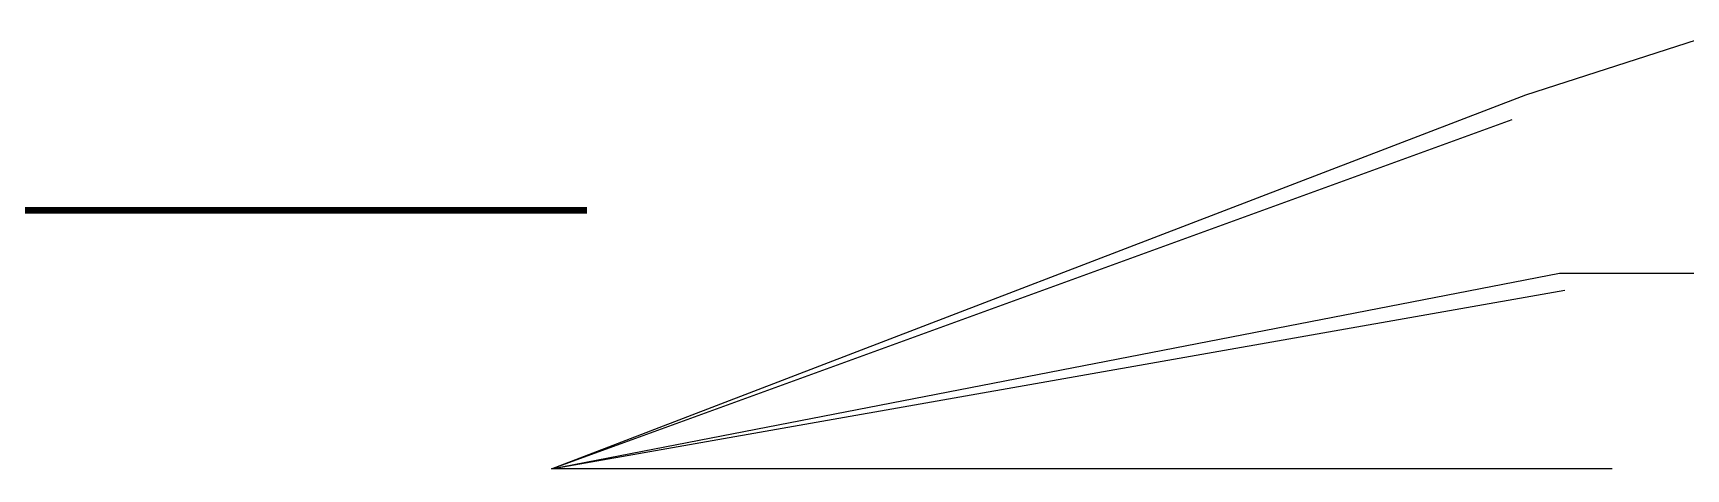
# Model space of a CAD drawing. Header units: feet. Extents: x 74374 to 92081, y 43964 to 65389.
# Drawn here: x 76578 to 77578, y 59641 to 59905 of the extents above; entities that cross this region are included whole.
import ezdxf

# ---------------------------------------------------------------- set-up
doc = ezdxf.new("R2010")
doc.units = ezdxf.units.FT
doc.header["$MEASUREMENT"] = 0
doc.layers.add('Khung', color=7, linetype='Continuous')
doc.linetypes.add('4', pattern='A,0.0002,[1,4.shx,S=1,R=0,X=0,Y=0],-5.615009,8.769982,-5.615009', length=20.0002)

msp = doc.modelspace()

# ---------------------------------------------------------------- linework, layer by layer
at = {"color": 6}
msp.add_lwpolyline([(77533.19917314337, 59641.48626541943), (76891.5878499262, 59641.48626541943), (77481.02404545393, 59867.74962183063)], dxfattribs=at)
at = {"color": 0}
for points in [[(77533.19917314337, 59641.48626541943), (76891.5878499262, 59641.48626541943), (77472.68391294868, 59852.98793560875)], [(77533.19917314337, 59641.48626541943), (76891.5878499262, 59641.48626541943), (77504.55613185948, 59749.56911184278)]]:
    msp.add_lwpolyline(points, dxfattribs=at)
at = {"linetype": '4', "ltscale": 5, "const_width": 4}
msp.add_lwpolyline([(75595.94047035, 59797.94836109749), (76913.05745073696, 59797.94836109749)], dxfattribs=at)
at = {"color": 3}
msp.add_lwpolyline([(77533.19917314337, 59641.48626541943), (76891.5878499262, 59641.48626541943), (77501.31755959461, 59760.00571487522)], dxfattribs=at)
at = {"layer": 'Khung'}
for points in [[(77481.02404545393, 59867.74962183063), (77596.61933735805, 59905.23042627021)], [(77501.31755959461, 59760.00571487522), (77690.53978292775, 59760.00571487522)]]:
    msp.add_lwpolyline(points, dxfattribs=at)

doc.saveas('drawing.dxf')
